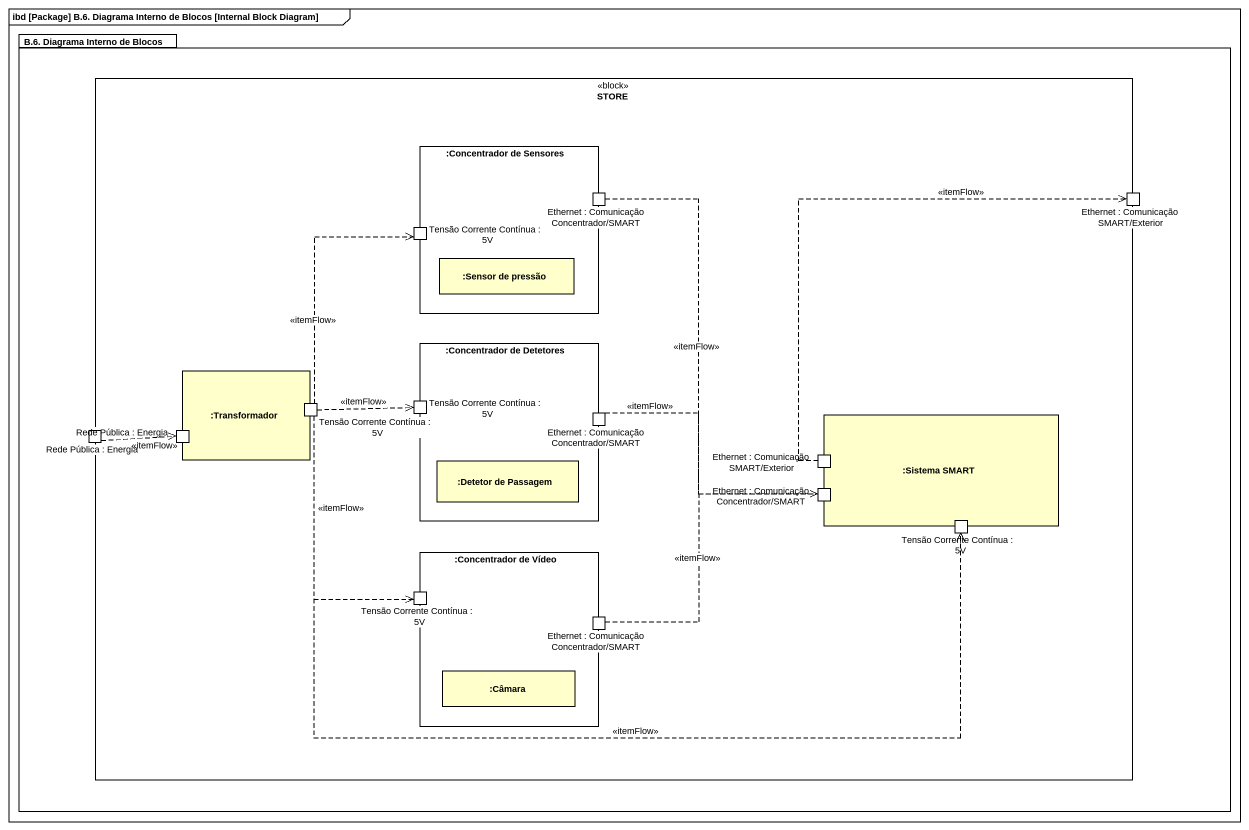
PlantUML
@startuml
mainframe ibd [Package] B.6. Diagrama Interno de Blocos [Internal Block Diagram]
package "B.6. Diagrama Interno de Blocos" as B_6_Diagrama_Interno_de {
  rectangle STORE <<block>> {
    rectangle ":Concentrador de Sensores" as Concentrador_de_Sensores {
      port "Ethernet : Comunicação Concentrador/SMART" as Ethernet
      port "Tensão Corrente Contínua : 5V" as Tensão_Corrente_Contínua
      rectangle ":Sensor de pressão" as Sensor_de_pressão
    }
    port "Ethernet : Comunicação SMART/Exterior" as Ethernet_2
    rectangle ":Concentrador de Detetores" as Concentrador_de_Detetores {
      port "Tensão Corrente Contínua : 5V" as Tensão_Corrente_Contínua_3
      port "Ethernet : Comunicação Concentrador/SMART" as Ethernet_3
      rectangle ":Detetor de Passagem" as Detetor_de_Passagem
    }
    rectangle ":Transformador" as Transformador {
      port "Rede Pública : Energia" as Rede_Pública_2
      port "Tensão Corrente Contínua : 5V" as Tensão_Corrente_Contínua_2
    }
    port "Rede Pública : Energia" as Rede_Pública
    rectangle ":Sistema SMART" as Sistema_SMART {
      port "Ethernet : Comunicação SMART/Exterior" as Ethernet_4
      port "Ethernet : Comunicação Concentrador/SMART" as Ethernet_5
      port "Tensão Corrente Contínua : 5V" as Tensão_Corrente_Contínua_4
    }
    rectangle ":Concentrador de Vídeo" as Concentrador_de_Vídeo {
      port "Tensão Corrente Contínua : 5V" as Tensão_Corrente_Contínua_5
      port "Ethernet : Comunicação Concentrador/SMART" as Ethernet_6
      rectangle ":Câmara" as Câmara
    }
  }
}
Ethernet ..> Ethernet_5 : <<itemFlow>>
Rede_Pública .right.> Rede_Pública_2 : <<itemFlow>>
Tensão_Corrente_Contínua_2 .up.> Tensão_Corrente_Contínua : <<itemFlow>>
Tensão_Corrente_Contínua_2 .right.> Tensão_Corrente_Contínua_3 : <<itemFlow>>
Tensão_Corrente_Contínua_2 .right.> Tensão_Corrente_Contínua_4 : <<itemFlow>>
Tensão_Corrente_Contínua_2 ..> Tensão_Corrente_Contínua_5 : <<itemFlow>>
Ethernet_3 .right.> Ethernet_5 : <<itemFlow>>
Ethernet_4 .up.> Ethernet_2 : <<itemFlow>>
Ethernet_6 .right.> Ethernet_5 : <<itemFlow>>
@enduml
